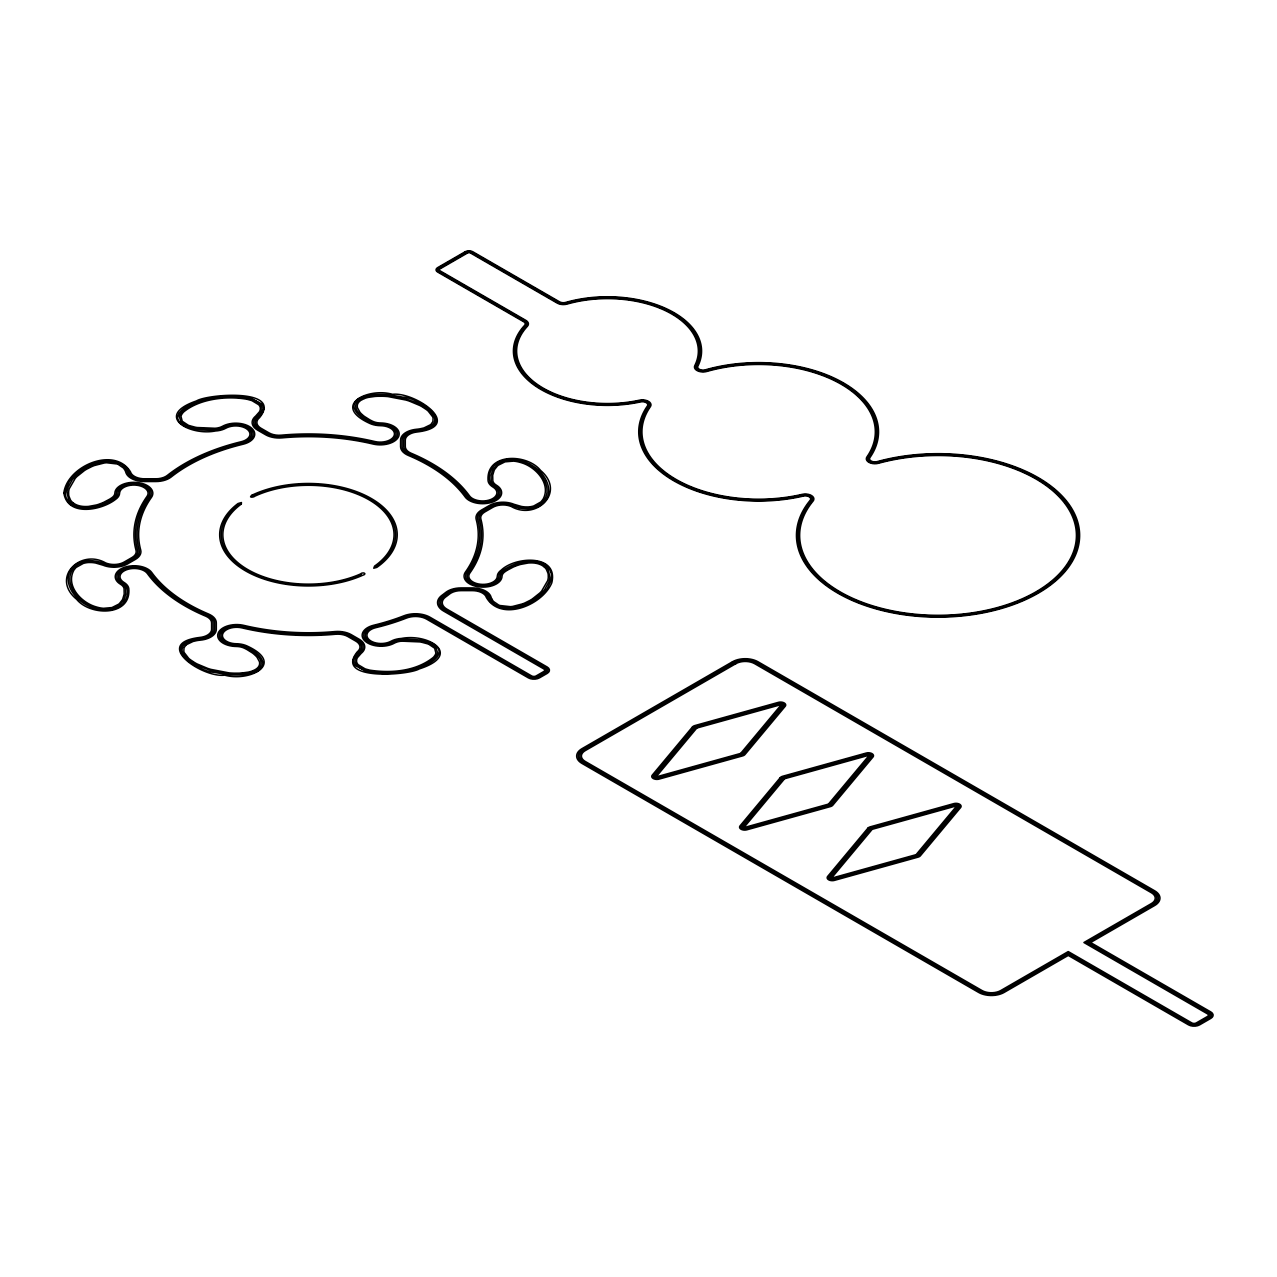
<?xml version="1.0" encoding="UTF-8"?>
<svg xmlns="http://www.w3.org/2000/svg" width="1277" height="1277" viewBox="0 0 1277 1277"><rect width="100%" height="100%" fill="white"/><g stroke="black" fill="none" stroke-linecap="round" stroke-linejoin="round"><path stroke-width="1.5" d="M263.477 409.247L263.509 408.879A17.623 10.168 0 0 0 263.142 406.485L263.062 406.278A16.266 9.402 0 0 0 262.663 405.463L262.328 404.921A17.926 10.344 0 0 0 261.354 403.724L251.393 398.408L234.888 396.062A62.11 35.852 0 0 0 218.99 396.812L214.999 397.339A68.591 39.603 0 0 0 203.41 399.797L202.564 400.02A66.34 38.31 0 0 0 200.09 400.77A63.371 36.586 0 0 0 197.344 401.68L193.785 403.037A49.979 28.86 0 0 0 185.867 407.108M548.599 492.252C548.12 499.594 542.23 505.596 535.334 507.528A17.926 10.344 0 0 1 533.259 508.086L532.445 508.262A16.266 9.402 0 0 1 530.913 508.517L530.562 508.565A17.623 10.168 0 0 1 526.411 508.773L525.773 508.757A23.305 13.456 0 0 1 519.148 507.911M550.674 581.402L547.53 587.915A67.809 39.156 0 0 1 546.843 588.936C534.744 604.787 506.426 617.174 489.937 601.371A30.169 17.415 0 0 1 487.942 597.365A15.819 9.131 0 0 0 472.33 589.719L461.077 589.719A15.819 9.131 0 0 0 448.275 593.486A172.954 99.861 0 0 1 444.412 596.439A17.399 10.04 0 0 0 445.785 609.752L546.029 667.632A6.321 3.655 0 0 1 546.029 672.787L538.383 677.209A6.321 3.655 0 0 1 529.428 677.209L427.763 618.499A17.399 10.04 0 0 0 405.671 617.302A172.954 99.861 0 0 1 375.055 626.879A15.819 9.131 0 0 0 367.936 640.32A15.819 9.131 0 0 0 392.135 641.868A15.819 9.131 0 0 1 401.585 639.346A56.795 32.787 0 0 1 414.754 639.458L419.558 640A37.815 21.821 0 0 1 424.315 640.862L427.029 641.565A29.339 16.936 0 0 1 427.572 641.74L429.647 642.427A25.971 14.989 0 0 1 430.892 642.922L431.993 643.416A20.368 11.764 0 0 1 437.101 646.928L437.357 647.247A17.224 9.945 0 0 1 438.346 648.668L438.522 649.019A19.985 11.541 0 0 1 437.532 656.33L437.005 657.208A27.36 15.803 0 0 1 436.495 657.815L435.138 659.187A37.161 21.454 0 0 1 433.031 660.927L431.019 662.316A49.979 28.86 0 0 1 423.086 666.386L419.542 667.759A63.371 36.586 0 0 1 416.797 668.669A66.34 38.31 0 0 1 414.323 669.403L413.477 669.643A68.591 39.603 0 0 1 401.888 672.101L397.897 672.644A62.11 35.852 0 0 1 381.999 673.394L365.493 671.032L355.533 665.716A17.926 10.344 0 0 1 354.559 664.503L354.224 663.976A16.266 9.402 0 0 1 353.825 663.162L353.809 663.098A17.623 10.168 0 0 1 353.394 660.56L353.41 660.193A23.305 13.456 0 0 1 354.878 656.362M182.499 647.583L182.132 649.179A20.352 11.748 0 0 0 182.1 650.185L182.148 650.743A23.417 13.52 0 0 0 183.074 653.585L188.581 659.874L198.382 665.78A63.419 36.618 0 0 0 201.958 667.344L209.667 670.042A67.154 38.773 0 0 0 213.642 671.143L226.875 673.57A50.234 29.004 0 0 0 234.569 674.08L247.275 673.25A24.518 14.159 0 0 0 251.697 672.229L252.894 671.814A19.554 11.285 0 0 0 254.793 671.048L255.735 670.585A16.856 9.721 0 0 0 259.135 668.126L259.694 667.488M354.862 656.362L355.166 655.899A30.488 17.607 0 0 1 358.645 652.292A15.819 9.131 0 0 0 356.953 640.527L348.988 635.93A15.819 9.131 0 0 0 335.356 633.36A172.954 99.861 0 0 1 242.678 627.071A15.819 9.131 0 0 0 221.176 633.679A15.819 9.131 0 0 0 236.389 644.646A15.819 9.131 0 0 1 246.158 646.721A56.954 32.883 0 0 1 255.256 652.1L258.273 654.718A35.852 20.703 0 0 1 261.37 658.581L262.312 660.608M179.243 413.078L179.961 412.12A27.36 15.803 0 0 1 180.392 411.625L181.749 410.236A37.161 21.454 0 0 1 183.856 408.512L185.867 407.124M656.522 776.336L696.731 728.129M740.724 753.334L780.933 705.127M744.331 827.033L784.525 778.826M828.534 804.015L868.743 755.824M831.918 877.602L872.127 829.396M916.136 854.6L956.329 806.394M359.46 401.441L358.661 402.303A14.382 8.3 0 0 0 358.023 403.245L357.831 403.612A15.308 8.843 0 0 0 357.528 404.426L357.448 404.665A17.543 10.12 0 0 0 357.273 405.926L357.305 406.852A20.081 11.589 0 0 0 357.384 407.347L357.4 407.427A20.624 11.908 0 0 0 357.496 407.842L359.938 412.263A35.07 20.24 0 0 0 361.439 413.892L363.163 415.424A45.142 26.067 0 0 0 364.536 416.494L369.819 419.814A57.433 33.154 0 0 0 372.74 421.298A12.658 7.311 0 0 0 380.562 422.958A18.979 10.95 0 0 1 398.807 436.127A18.979 10.95 0 0 1 373.012 444.045A169.793 98.026 0 0 0 282.025 437.883A18.979 10.95 0 0 1 265.664 434.803L257.699 430.205A18.979 10.95 0 0 1 255.671 416.079L259.423 411.832A20.001 11.541 0 0 0 260.253 409.614L260.332 408.129A13.808 7.981 0 0 0 260.205 407.395L260.125 407.108A14.095 8.141 0 0 0 259.854 406.421L259.486 405.751A14.542 8.396 0 0 0 258.656 404.697L252.064 400.723A24.455 14.127 0 0 0 250.883 400.324L247.626 399.43A32.308 18.66 0 0 0 246.764 399.238C225.742 395.583 198.957 399.142 183.617 412.008A25.54 14.749 0 0 0 182.834 412.886L182.068 413.924A19.41 11.206 0 0 0 181.318 415.344L181.174 415.759A17.942 10.36 0 0 0 180.999 416.398L182.244 421.234L188.118 425.129A23.577 13.616 0 0 0 189.443 425.64L195.173 427.172A34.559 19.953 0 0 0 197.073 427.508L214.999 428.258A12.658 7.311 0 0 0 222.549 426.247A18.979 10.95 0 0 1 251.601 428.114A18.979 10.95 0 0 1 243.045 444.252A169.793 98.026 0 0 0 171.166 477.023A18.979 10.95 0 0 1 155.81 481.541L144.556 481.541A18.979 10.95 0 0 1 125.832 472.378A28.094 16.218 0 0 0 124.938 470.191L123.725 468.356A22.22 12.834 0 0 0 123.438 468.02L117.771 464.126M186.027 644.933L184.016 647.838L183.824 651.286A21.549 12.435 0 0 0 184.255 652.627L188.677 658.341A42.684 24.646 0 0 0 190.417 659.762L194.663 662.587A55.901 32.276 0 0 0 197.137 663.96L207.512 668.318A66.436 38.358 0 0 0 210.881 669.371L228.918 672.851A48.318 27.902 0 0 0 234.521 673.171L238.895 673.155A38.917 22.459 0 0 0 241.896 672.979L248.137 672.133A23.401 13.504 0 0 0 249.558 671.798L250.42 671.574A19.059 11.014 0 0 0 251.601 671.207L252.702 670.808M430.86 424.507L432.871 421.586L433.079 418.217A21.549 12.435 0 0 0 432.632 416.797L428.21 411.098A42.684 24.646 0 0 0 426.47 409.662L422.224 406.836A55.901 32.276 0 0 0 419.75 405.479L409.374 401.122A66.436 38.358 0 0 0 406.022 400.068L387.969 396.588A48.318 27.902 0 0 0 382.382 396.269L377.992 396.285A38.917 22.459 0 0 0 374.991 396.445L368.75 397.307A23.401 13.504 0 0 0 367.345 397.626L366.595 397.833A19.059 11.014 0 0 0 365.286 398.232L364.184 398.632M430.716 424.634L423.964 427.907A22.22 12.834 0 0 1 423.517 428.034L420.213 428.769A28.094 16.218 0 0 1 416.43 429.28A18.979 10.95 0 0 0 400.563 440.102L400.563 446.599A18.979 10.95 0 0 0 408.369 455.458A169.793 98.026 0 0 1 465.147 496.961A18.979 10.95 0 0 0 493.082 501.893A18.979 10.95 0 0 0 496.322 485.132A12.658 7.311 0 0 1 492.826 480.759L492.699 475.299L494.135 470.415A34.559 19.953 0 0 1 494.726 469.313L497.376 466.009A23.577 13.616 0 0 1 498.238 465.243L505.006 461.859L513.386 461.141A17.942 10.36 0 0 1 514.376 461.236L515.206 461.332A19.41 11.206 0 0 1 517.664 461.763L519.468 462.194A25.54 14.749 0 0 1 520.888 462.609C535.654 466.616 551.297 483.855 543.172 498.988A32.308 18.66 0 0 1 542.773 499.594L541.32 501.398A24.455 14.127 0 0 1 540.618 502.1L533.786 505.931A14.542 8.396 0 0 1 532.078 506.394L530.657 506.666A14.095 8.141 0 0 1 529.476 506.825L529.045 506.857A13.808 7.981 0 0 1 527.8 506.937L525.262 506.905A20.001 11.541 0 0 1 521.287 506.41L514.072 504.303A18.979 10.95 0 0 0 489.474 505.421L481.509 510.018A18.979 10.95 0 0 0 476.177 519.468A169.793 98.026 0 0 1 465.482 571.984A18.979 10.95 0 0 0 479.194 586.893A18.979 10.95 0 0 0 502.021 576.358A12.658 7.311 0 0 1 504.894 571.841A57.433 33.154 0 0 1 507.464 570.149L513.226 567.1A45.142 26.067 0 0 1 515.078 566.302L517.728 565.312A35.07 20.24 0 0 1 520.537 564.45L528.199 563.029A20.624 11.908 0 0 1 528.917 562.981L529.061 562.965A20.081 11.589 0 0 1 529.907 562.934L531.503 562.902A17.543 10.12 0 0 1 533.69 563.013L534.121 563.045A15.308 8.843 0 0 1 535.43 563.221L536.164 563.349A14.382 8.3 0 0 1 537.793 563.7L539.293 564.179A15.372 8.875 0 0 1 542.438 565.663L543.938 566.717M186.171 644.805L192.939 641.533A22.22 12.834 0 0 1 193.37 641.405L196.674 640.655A28.094 16.218 0 0 1 200.457 640.144A18.979 10.95 0 0 0 216.324 629.338L216.324 622.841A18.979 10.95 0 0 0 208.518 613.982A169.793 98.026 0 0 1 151.74 572.479A18.979 10.95 0 0 0 123.805 567.531A18.979 10.95 0 0 0 120.565 584.307A12.658 7.311 0 0 1 124.061 588.665L124.188 594.14L122.752 599.009A34.559 19.953 0 0 1 122.161 600.11L119.607 603.335A23.577 13.616 0 0 1 118.649 604.197L111.961 607.549L103.613 608.299A17.942 10.36 0 0 1 102.511 608.203L101.793 608.123A19.41 11.206 0 0 1 99.223 607.676L97.419 607.229A25.54 14.749 0 0 1 95.998 606.814C81.425 602.728 65.446 585.951 73.795 570.324A32.308 18.66 0 0 1 74.114 569.829L75.646 567.946A24.455 14.127 0 0 1 76.285 567.339L83.244 563.46A14.542 8.396 0 0 1 84.809 563.045L86.229 562.774A14.095 8.141 0 0 1 87.411 562.614L87.921 562.566A13.808 7.981 0 0 1 89.087 562.503L91.752 562.55A20.001 11.541 0 0 1 95.599 563.029L102.958 565.184A18.979 10.95 0 0 0 127.413 564.019L135.378 559.422A18.979 10.95 0 0 0 140.709 549.972A169.793 98.026 0 0 1 151.404 497.439A18.979 10.95 0 0 0 137.693 482.546A18.979 10.95 0 0 0 114.866 493.082A12.658 7.311 0 0 1 111.993 497.599A57.433 33.154 0 0 1 109.423 499.275L103.66 502.324A45.142 26.067 0 0 1 101.809 503.122L99.159 504.128A35.07 20.24 0 0 1 96.35 504.99L88.688 506.394A20.624 11.908 0 0 1 87.969 506.458L87.826 506.458A20.081 11.589 0 0 1 86.98 506.506L85.495 506.522A17.543 10.12 0 0 1 83.197 506.426L82.877 506.394A15.308 8.843 0 0 1 81.457 506.219L80.818 506.107A14.382 8.3 0 0 1 79.094 505.724L77.674 505.293A15.372 8.875 0 0 1 74.449 503.761L72.949 502.707M241.321 504.048L241.465 502.515L238.001 503.537A88.767 51.24 0 0 0 245.679 570.947A88.767 51.24 0 0 0 362.445 575.384C367.776 573.996 363.195 571.346 360.178 574.091A85.591 49.42 0 0 1 247.914 569.654A85.591 49.42 0 0 1 240.252 504.846A16.186 9.338 0 0 0 240.794 504.463L241.225 504.128M496.721 463.391L495.859 464.03A25.971 14.989 0 0 0 495.013 464.748L493.896 465.834A29.339 16.936 0 0 0 493.529 466.249L492.315 467.813A37.815 21.821 0 0 0 490.799 470.559L489.905 473.192A56.795 32.787 0 0 0 489.714 480.934A15.819 9.131 0 0 0 494.039 486.393A15.819 9.131 0 0 1 491.342 500.376A15.819 9.131 0 0 1 468.068 496.258A172.954 99.861 0 0 0 410.236 453.989A15.819 9.131 0 0 1 403.724 446.599L403.724 440.102A15.819 9.131 0 0 1 416.956 431.083A30.169 17.415 0 0 0 423.756 429.966C455.809 421.538 417.371 397.402 402.367 397.083A67.809 39.156 0 0 0 400.595 396.684L389.309 394.864A46.93 27.088 0 0 0 372.597 394.785L369.931 395.184A28.685 16.569 0 0 0 366.738 395.79L364.823 396.301A21.613 12.483 0 0 0 364.009 396.54L362.732 396.987A21.07 12.163 0 0 0 361.503 397.498L360.832 397.801M362.045 399.621L363.881 398.759M255.943 671.686L255.384 671.941A21.07 12.163 0 0 1 254.155 672.436L252.878 672.883A21.613 12.483 0 0 1 252.064 673.139L250.308 673.602A28.685 16.569 0 0 1 246.956 674.256L244.274 674.607A46.93 27.088 0 0 1 227.609 674.511M428.146 427.476L424.986 428.625A24.838 14.334 0 0 1 423.325 429.088L421.458 429.503A29.291 16.92 0 0 1 416.685 430.189A17.399 10.04 0 0 0 402.143 440.102L402.143 446.599A17.399 10.04 0 0 0 409.294 454.724A171.373 98.952 0 0 1 466.6 496.609A17.399 10.04 0 0 0 492.22 501.127A17.399 10.04 0 0 0 495.173 485.771A14.239 8.221 0 0 1 491.246 480.854L491.102 475.331L492.587 470.207A35.979 20.767 0 0 1 493.337 468.835L497.583 464.221L503.585 461.252A16.186 9.338 0 0 1 504.463 460.997L513.194 460.215A19.554 11.285 0 0 1 514.471 460.311L515.349 460.406A20.783 12.004 0 0 1 518.079 460.869L519.627 461.236A26.45 15.276 0 0 1 521.463 461.763L523.187 462.338A32.835 18.963 0 0 1 523.762 462.545C538.559 467.111 553.085 485.803 544.497 499.562A33.154 19.139 0 0 1 543.954 500.345L543.172 501.318A27.455 15.851 0 0 1 542.246 502.292L540.299 503.92A21.086 12.179 0 0 1 539.533 504.447L538.734 504.91A19.921 11.493 0 0 1 537.809 505.421L537.154 505.724A19.267 11.126 0 0 1 536.196 506.139L534.377 506.777A16.09 9.29 0 0 1 532.844 507.208L529.46 507.751A15.18 8.763 0 0 1 528.071 507.847L525.166 507.815A21.964 12.69 0 0 1 519.803 507.081L513.003 504.99A17.399 10.04 0 0 0 490.591 506.059L482.626 510.656A17.399 10.04 0 0 0 477.742 519.324A171.373 98.952 0 0 1 466.951 572.335A17.399 10.04 0 0 0 479.529 585.999A17.399 10.04 0 0 0 500.44 576.342A14.239 8.221 0 0 1 503.681 571.266L511.981 566.509L520.761 563.38A32.611 18.836 0 0 1 522.038 563.061L523.251 562.806A28.748 16.601 0 0 1 525.102 562.487L526.667 562.263A22.699 13.105 0 0 1 529.875 562.008L530.657 561.992A18.82 10.854 0 0 1 534.871 562.199L535.989 562.359A16.266 9.386 0 0 1 538.415 562.87L539.533 563.189A16.856 9.721 0 0 1 543.763 565.152L544.577 565.695A19.554 11.285 0 0 1 545.918 566.796L546.604 567.483A24.518 14.159 0 0 1 548.392 570.037L549.844 577.364A50.234 29.004 0 0 1 548.934 581.801L544.736 589.447A67.154 38.773 0 0 1 542.837 591.746L538.144 596.199A63.419 36.618 0 0 1 535.446 598.259L525.214 603.925L514.344 607.102A23.417 13.52 0 0 1 509.395 607.644L508.422 607.66A20.352 11.748 0 0 1 506.969 607.644L504.064 607.437M253.006 670.68L254.841 669.818A15.372 8.875 0 0 0 257.427 667.999L258.225 667.137A14.382 8.3 0 0 0 258.864 666.179L259.071 665.764A15.308 8.843 0 0 0 259.359 665.014L259.439 664.758A17.543 10.12 0 0 0 259.614 663.497L259.598 662.683A20.081 11.589 0 0 0 259.502 662.093A20.624 11.908 0 0 0 259.391 661.598L257.028 657.256A35.07 20.24 0 0 0 255.448 655.548L253.852 654.111A45.142 26.067 0 0 0 252.351 652.946L247.068 649.626A57.433 33.154 0 0 0 244.146 648.141A12.658 7.311 0 0 0 236.325 646.481A18.979 10.95 0 0 1 218.08 633.296A18.979 10.95 0 0 1 243.891 625.379A169.793 98.026 0 0 0 334.861 631.556A18.979 10.95 0 0 1 351.239 634.637L359.188 639.234A18.979 10.95 0 0 1 361.215 653.345L357.464 657.607A20.001 11.541 0 0 0 356.634 659.826L356.57 661.358A13.808 7.981 0 0 0 356.682 662.029L356.762 662.332A14.095 8.141 0 0 0 357.033 663.002L357.496 663.832A14.542 8.396 0 0 0 358.23 664.742L364.951 668.749A24.455 14.127 0 0 0 366.004 669.116L369.261 670.01A32.308 18.66 0 0 0 370.122 670.202C391.416 673.33 416.047 671.303 433.334 657.368A25.54 14.749 0 0 0 434.052 656.554L434.818 655.5A19.41 11.206 0 0 0 435.569 654.095L435.728 653.616A17.942 10.36 0 0 0 435.888 653.042L434.643 648.205L428.864 644.326A23.577 13.616 0 0 0 427.444 643.8L421.713 642.267A34.559 19.953 0 0 0 419.814 641.916L401.888 641.166A12.658 7.311 0 0 0 394.338 643.177A18.979 10.95 0 0 1 365.286 641.325A18.979 10.95 0 0 1 373.842 625.187A169.793 98.026 0 0 0 403.899 615.785A20.56 11.876 0 0 1 429.998 617.222L531.663 675.916A3.161 1.82 0 0 0 536.148 675.916L543.794 671.494A3.161 1.82 0 0 0 543.794 668.925L443.55 611.044A20.56 11.876 0 0 1 441.922 595.305A169.793 98.026 0 0 0 445.721 592.416A18.979 10.95 0 0 1 461.077 587.899L472.33 587.899A18.979 10.95 0 0 1 491.054 597.061A28.094 16.218 0 0 0 491.948 599.248M516.291 563.684L511.79 565.44A56.954 32.883 0 0 0 502.484 570.691A15.819 9.131 0 0 0 498.86 576.326A15.819 9.131 0 0 1 479.849 585.105A15.819 9.131 0 0 1 468.42 572.687A172.954 99.861 0 0 0 479.306 519.18A15.819 9.131 0 0 1 483.744 511.311L491.709 506.714A15.819 9.131 0 0 1 512.093 505.74A30.488 17.607 0 0 0 518.334 507.751L519.132 507.911M696.907 728.034L780.407 704.824M657.048 776.639L740.548 753.43M784.716 778.715L868.2 755.505M744.858 827.336L828.358 804.127M872.303 829.3L955.803 806.09M832.46 877.906L915.944 854.696M110.556 609.799L111.067 609.72A17.224 9.945 0 0 0 113.541 609.145L114.068 608.985A20.368 11.764 0 0 0 120.15 606.032L121.028 605.41A25.971 14.989 0 0 0 121.874 604.691L123.087 603.494A29.339 16.936 0 0 0 123.358 603.175L124.571 601.611A37.815 21.821 0 0 0 126.088 598.865L127.014 596.088A56.795 32.787 0 0 0 127.173 588.489M526.491 561.353L522.979 561.896A35.852 20.703 0 0 0 516.291 563.684M227.577 674.575L216.292 672.756A67.809 39.156 0 0 1 214.52 672.356C199.531 672.037 161.062 647.902 193.13 639.474A30.169 17.415 0 0 1 199.946 638.356A15.819 9.131 0 0 0 213.163 629.338L213.163 622.841A15.819 9.131 0 0 0 206.651 615.45A172.954 99.861 0 0 1 148.818 573.181A15.819 9.131 0 0 0 125.545 569.063A15.819 9.131 0 0 0 122.847 583.03A15.819 9.131 0 0 1 127.205 588.489M519.116 460.119L520.793 460.534A27.36 15.803 0 0 1 521.654 460.789L524.049 461.572A37.161 21.454 0 0 1 527.034 462.785L529.444 463.95M97.77 609.305L96.27 608.937A27.36 15.803 0 0 1 95.232 608.65L92.838 607.868A37.161 21.454 0 0 1 89.853 606.655L87.443 605.49A49.979 28.86 0 0 1 80.387 600.908L78.009 598.865A63.371 36.586 0 0 1 76.428 597.285A66.34 38.31 0 0 1 75.151 595.848L74.752 595.353A68.591 39.603 0 0 1 70.49 588.665L69.597 586.51A62.11 35.852 0 0 1 68.256 577.188C68.814 569.845 74.641 563.843 81.552 561.912A17.926 10.344 0 0 1 83.643 561.337L84.569 561.146A16.266 9.402 0 0 1 85.974 560.922L86.325 560.874A17.623 10.168 0 0 1 90.475 560.667L91.114 560.683A23.305 13.456 0 0 1 97.738 561.529L98.537 561.688A30.488 17.607 0 0 1 104.794 563.7A15.819 9.131 0 0 0 125.178 562.726L133.143 558.129A15.819 9.131 0 0 0 137.581 550.243A172.954 99.861 0 0 1 148.467 496.753A15.819 9.131 0 0 0 137.038 484.334A15.819 9.131 0 0 0 118.027 493.114A15.819 9.131 0 0 1 114.435 498.748M499.499 605.458L510.353 606.655A21.549 12.435 0 0 0 512.684 606.415L522.564 603.861A42.684 24.646 0 0 0 525.039 602.856L529.939 600.413A55.901 32.276 0 0 0 532.301 598.977L539.836 592.991A66.436 38.358 0 0 0 541.671 591.043L547.689 580.636A48.318 27.902 0 0 0 548.264 577.396L548.216 574.873A38.917 22.459 0 0 0 547.929 573.134L546.444 569.542A23.401 13.504 0 0 0 545.886 568.712L545.598 568.361A19.059 11.014 0 0 0 544.848 567.531L544.21 566.94M117.548 464.03L106.534 462.769A21.549 12.435 0 0 0 104.203 463.024L94.466 465.514A42.684 24.646 0 0 0 91.848 466.568L86.964 469.026A55.901 32.276 0 0 0 84.585 470.447L77.051 476.449A66.436 38.358 0 0 0 75.215 478.38L69.197 488.804A48.318 27.902 0 0 0 68.639 492.028L68.671 494.566A38.917 22.459 0 0 0 68.958 496.29L70.443 499.898A23.401 13.504 0 0 0 71.001 500.712L71.4 501.222A19.059 11.014 0 0 0 72.039 501.893L72.741 502.531M499.036 605.282L493.497 601.467A22.22 12.834 0 0 1 493.241 601.164L491.948 599.248M545.582 564.961L546.109 565.344A21.07 12.163 0 0 1 546.987 566.062L547.769 566.796A21.613 12.483 0 0 1 548.2 567.275L549.062 568.377A28.685 16.569 0 0 1 550.132 570.212L550.754 571.761M71.209 504.399L70.778 504.08A21.07 12.163 0 0 1 69.9 503.377L69.118 502.627A21.613 12.483 0 0 1 68.687 502.164L67.825 501.063A28.685 16.569 0 0 1 66.755 499.211L66.133 497.663A46.93 27.088 0 0 1 66.308 488.037L69.357 481.509A67.809 39.156 0 0 1 70.059 480.487C82.127 464.636 110.588 452.202 127.014 468.148A30.169 17.415 0 0 1 128.945 472.075A15.819 9.131 0 0 0 144.556 479.705L155.81 479.705A15.819 9.131 0 0 0 168.612 475.954A172.954 99.861 0 0 1 241.832 442.56A15.819 9.131 0 0 0 248.951 429.12A15.819 9.131 0 0 0 224.752 427.572A15.819 9.131 0 0 1 215.302 430.078A56.795 32.787 0 0 1 202.133 429.982L197.328 429.439A37.815 21.821 0 0 1 192.572 428.561L189.858 427.859A29.339 16.936 0 0 1 189.315 427.699L187.24 426.997A25.971 14.989 0 0 1 185.995 426.502L185.021 426.071A20.368 11.764 0 0 1 179.786 422.511L179.61 422.272A17.224 9.945 0 0 1 178.541 420.756L178.381 420.468M361.662 417.324L358.614 414.722A35.852 20.703 0 0 1 355.517 410.859L354.623 408.943A19.825 11.445 0 0 1 360.529 397.61M122.704 465.61L124.699 467.43A24.838 14.334 0 0 1 125.481 468.388L126.2 469.473M546.396 480.775L547.338 483.073A62.11 35.852 0 0 1 548.631 492.252M359.635 401.249A15.308 8.843 0 0 1 362.205 399.462M503.92 607.485A16.569 9.562 0 0 1 494.151 603.845L492.268 602.074A24.838 14.334 0 0 1 491.406 601.036L490.735 600.046A29.291 16.92 0 0 1 489.506 597.205A17.399 10.04 0 0 0 472.33 588.809L461.077 588.809A17.399 10.04 0 0 0 446.998 592.943A171.373 98.952 0 0 1 443.167 595.88A18.979 10.95 0 0 0 444.667 610.406L544.912 668.27A4.741 2.746 0 0 1 544.912 672.149L537.266 676.555A4.741 2.746 0 0 1 530.546 676.555L428.88 617.86A18.979 10.95 0 0 0 404.793 616.552A171.373 98.952 0 0 1 374.448 626.033A17.399 10.04 0 0 0 366.611 640.815A17.399 10.04 0 0 0 393.236 642.523A14.239 8.221 0 0 1 401.744 640.256L420.181 641.038A35.979 20.767 0 0 1 422.575 641.469L430.541 643.911L435.696 647.391A16.186 9.338 0 0 1 436.127 647.886L437.516 652.802A19.554 11.285 0 0 1 437.325 653.664L437.149 654.175A20.783 12.004 0 0 1 436.351 655.755L435.76 656.586A26.45 15.276 0 0 1 434.818 657.703L433.877 658.629A32.835 18.963 0 0 1 433.446 659.028C415.919 671.798 390.842 674.591 369.324 671A33.154 19.139 0 0 1 367.984 670.68L366.387 670.265A27.455 15.851 0 0 1 364.599 669.707L361.79 668.589A21.086 12.179 0 0 1 360.88 668.126L360.002 667.648A19.921 11.493 0 0 1 359.188 667.137L358.661 666.77A19.267 11.126 0 0 1 357.943 666.211L356.762 665.109A16.09 9.29 0 0 1 356.107 664.263L355.15 662.316A15.18 8.763 0 0 1 354.99 661.518L355.054 659.842A21.964 12.69 0 0 1 356.315 656.745L359.922 652.818A17.399 10.04 0 0 0 358.071 639.873L350.106 635.276A17.399 10.04 0 0 0 335.101 632.45A171.373 98.952 0 0 1 243.284 626.225A17.399 10.04 0 0 0 219.628 633.488A17.399 10.04 0 0 0 236.357 645.571A14.239 8.221 0 0 1 245.152 647.439L253.373 652.228L258.8 657.304A32.611 18.836 0 0 1 259.343 658.038L259.774 658.724A28.748 16.601 0 0 1 260.348 659.794L260.731 660.704A22.699 13.105 0 0 1 261.162 662.555L261.194 663.002A18.82 10.854 0 0 1 260.843 665.445L260.62 665.971A16.266 9.386 0 0 1 259.694 667.488M428.162 427.508A16.569 9.562 0 0 0 434.467 421.857L434.771 420.101A20.352 11.748 0 0 0 434.787 419.255L434.739 418.696A23.417 13.52 0 0 0 433.813 415.839L428.162 409.454L418.505 403.66A63.419 36.618 0 0 0 414.929 402.095L407.219 399.398A67.154 38.773 0 0 0 403.245 398.296L390.012 395.87A50.234 29.004 0 0 0 382.318 395.343L369.612 396.173A24.518 14.159 0 0 0 365.19 397.211L363.993 397.61A19.554 11.285 0 0 0 362.093 398.392L361.215 398.823A16.856 9.721 0 0 0 357.752 401.297L357.241 401.904A16.266 9.386 0 0 0 356.331 403.34L356.06 403.995A18.82 10.854 0 0 0 355.692 406.421L355.724 406.884A22.699 13.105 0 0 0 356.155 408.72L356.538 409.63A28.748 16.601 0 0 0 357.113 410.699L357.544 411.402A32.611 18.836 0 0 0 358.087 412.136L363.514 417.212L371.735 422.001A14.239 8.221 0 0 0 380.53 423.868A17.399 10.04 0 0 1 397.259 435.952A17.399 10.04 0 0 1 373.602 443.199A171.373 98.952 0 0 0 281.786 436.973A17.399 10.04 0 0 1 266.781 434.164L258.816 429.551A17.399 10.04 0 0 1 256.964 416.605L260.588 412.694A21.964 12.69 0 0 0 261.849 409.598L261.897 407.922A15.18 8.763 0 0 0 261.737 407.124L260.875 405.288A16.09 9.29 0 0 0 260.125 404.33L259.071 403.324A19.267 11.126 0 0 0 258.225 402.67L257.762 402.335A19.921 11.493 0 0 0 256.885 401.792L256.054 401.329A21.086 12.179 0 0 0 255.097 400.85L252.287 399.733A27.455 15.851 0 0 0 250.595 399.206L248.903 398.743A33.154 19.139 0 0 0 247.562 398.44C225.997 394.944 201.319 397.466 183.457 410.396A32.835 18.963 0 0 0 183.074 410.747L182.068 411.737A26.45 15.276 0 0 0 181.158 412.79L180.632 413.556A20.783 12.004 0 0 0 179.738 415.264L179.562 415.775A19.554 11.285 0 0 0 179.387 416.51L180.759 421.554A16.186 9.338 0 0 0 181.19 422.048L186.346 425.512L194.327 427.971A35.979 20.767 0 0 0 196.706 428.402L215.143 429.168A14.239 8.221 0 0 0 223.651 426.901A17.399 10.04 0 0 1 250.276 428.609A17.399 10.04 0 0 1 242.438 443.406A171.373 98.952 0 0 0 169.889 476.481A17.399 10.04 0 0 1 155.81 480.615L144.556 480.615A17.399 10.04 0 0 1 127.397 472.219A29.291 16.92 0 0 0 126.2 469.473M122.736 465.594A16.569 9.562 0 0 0 112.967 461.955L109.918 461.779A20.352 11.748 0 0 0 108.465 461.779L107.603 461.795A23.417 13.52 0 0 0 102.543 462.338L91.673 465.514L81.441 471.165A63.419 36.618 0 0 0 78.743 473.24L74.05 477.694A67.154 38.773 0 0 0 72.151 479.976L67.952 487.622A50.234 29.004 0 0 0 67.043 492.06L68.495 499.403A24.518 14.159 0 0 0 70.267 501.957L70.969 502.643A19.554 11.285 0 0 0 72.31 503.745L73.108 504.287A16.856 9.721 0 0 0 77.354 506.251L78.472 506.57A16.266 9.386 0 0 0 80.898 507.065L82.015 507.224A18.82 10.854 0 0 0 86.229 507.432L87.028 507.416A22.699 13.105 0 0 0 90.22 507.161L91.784 506.953A28.748 16.601 0 0 0 93.652 506.618L94.849 506.362A32.611 18.836 0 0 0 96.126 506.059L104.906 502.93L113.206 498.174A14.239 8.221 0 0 0 116.446 493.098A17.399 10.04 0 0 1 137.373 483.44A17.399 10.04 0 0 1 149.936 497.088A171.373 98.952 0 0 0 139.145 550.116A17.399 10.04 0 0 1 134.261 558.767L126.295 563.38A17.399 10.04 0 0 1 103.884 564.434L97.18 562.359A21.964 12.69 0 0 0 91.721 561.609L88.815 561.593A15.18 8.763 0 0 0 87.427 561.688L84.059 562.231A16.09 9.29 0 0 0 82.606 562.614L80.69 563.285A19.267 11.126 0 0 0 79.733 563.7L79.078 564.019A19.921 11.493 0 0 0 78.2 564.482L77.354 564.993A21.086 12.179 0 0 0 76.588 565.519L74.641 567.132A27.455 15.851 0 0 0 73.731 568.105L73.028 568.967A33.154 19.139 0 0 0 72.39 569.861C63.754 583.812 78.36 602.217 93.125 606.878A32.835 18.963 0 0 0 93.7 607.102L95.424 607.676A26.45 15.276 0 0 0 97.26 608.203L98.808 608.57A20.783 12.004 0 0 0 101.537 609.033L102.415 609.129A19.554 11.285 0 0 0 103.692 609.225L112.424 608.443A16.186 9.338 0 0 0 113.302 608.187L119.304 605.218L123.55 600.605A35.979 20.767 0 0 0 124.3 599.232L125.784 594.108L125.641 588.585A14.239 8.221 0 0 0 121.714 583.669A17.399 10.04 0 0 1 124.667 568.297A17.399 10.04 0 0 1 150.287 572.83A171.373 98.952 0 0 0 207.592 614.716A17.399 10.04 0 0 1 214.744 622.841L214.744 629.338A17.399 10.04 0 0 1 200.202 639.25A29.291 16.92 0 0 0 195.429 639.937L193.561 640.352A24.838 14.334 0 0 0 191.901 640.799L188.852 641.9A16.569 9.562 0 0 0 182.419 647.567M550.818 571.761A46.93 27.088 0 0 1 550.579 581.386M526.491 561.385A19.825 11.445 0 0 1 545.933 564.785M546.396 480.775A68.591 39.603 0 0 0 542.15 474.07L541.735 473.591A66.34 38.31 0 0 0 540.458 472.155A63.371 36.586 0 0 0 538.878 470.575L536.516 468.515A49.979 28.86 0 0 0 529.46 463.95M519.069 460.183A19.985 11.541 0 0 0 506.394 459.56L505.915 459.704A17.224 9.945 0 0 0 503.346 460.295L502.883 460.422A20.368 11.764 0 0 0 496.737 463.391M361.646 417.324A56.954 32.883 0 0 0 370.761 422.687A15.819 9.131 0 0 0 380.498 424.778A15.819 9.131 0 0 1 395.71 435.76A15.819 9.131 0 0 1 374.209 442.353A172.954 99.861 0 0 0 281.531 436.08A15.819 9.131 0 0 1 267.899 433.51L259.933 428.912A15.819 9.131 0 0 1 258.241 417.148A30.488 17.607 0 0 0 261.737 413.54L262.024 413.078A23.305 13.456 0 0 0 263.493 409.247M178.269 420.436A19.985 11.541 0 0 1 179.355 413.11M70.953 504.654A19.825 11.445 0 0 0 90.396 508.054L93.907 507.528A35.852 20.703 0 0 0 100.596 505.74L105.097 504A56.954 32.883 0 0 0 114.403 498.748M110.492 609.879A19.985 11.541 0 0 1 97.818 609.241M262.248 660.608A19.825 11.445 0 0 1 256.358 671.83M251.856 495.237A88.767 51.24 0 0 1 371.208 498.477A88.767 51.24 0 0 1 376.827 567.387L373.762 568.233L374.576 566.094A85.591 49.42 0 0 0 368.973 499.77A85.591 49.42 0 0 0 254.107 496.53M251.968 495.316A4.07 2.346 0 0 0 250.595 496.881L251.633 497.2A4.23 2.442 0 0 0 254.107 496.53M252.974 495.891A87.171 50.33 0 0 1 370.091 499.131A87.171 50.33 0 0 1 375.709 566.733M361.311 574.73A87.171 50.33 0 0 1 246.796 570.308A87.171 50.33 0 0 1 239.134 504.192M63.85 492.922C67.458 517.089 101.697 510.417 115.648 499.339A17.399 10.04 0 0 0 119.607 493.13A14.239 8.221 0 0 1 136.719 485.228A14.239 8.221 0 0 1 147.015 496.402A174.55 100.771 0 0 0 136.032 550.387A14.239 8.221 0 0 1 132.026 557.49L124.061 562.088A14.239 8.221 0 0 1 105.72 562.949C80.339 548.344 50.378 577.715 76.668 599.344C90.284 616.121 131.531 616.679 128.785 588.41A17.399 10.04 0 0 0 123.981 582.408A14.239 8.221 0 0 1 126.407 569.829A14.239 8.221 0 0 1 147.366 573.533A174.55 100.771 0 0 0 205.725 616.184A14.239 8.221 0 0 1 211.583 622.841L211.583 629.338A14.239 8.221 0 0 1 199.675 637.446C151.34 643.353 202.373 678.007 224.72 675.166C249.494 682.11 285.984 663.944 247.163 646.018A17.399 10.04 0 0 0 236.421 643.736A14.239 8.221 0 0 1 222.725 633.855A14.239 8.221 0 0 1 242.087 627.917A174.55 100.771 0 0 0 335.596 634.254A14.239 8.221 0 0 1 347.871 636.569L355.836 641.166A14.239 8.221 0 0 1 357.352 651.765C333.505 680.976 408.129 675.485 419.207 668.94C463.232 654.782 428.833 633.057 401.425 638.436A17.399 10.04 0 0 0 391.033 641.214A14.239 8.221 0 0 1 369.261 639.809A14.239 8.221 0 0 1 375.661 627.709A174.55 100.771 0 0 0 406.565 618.052A15.819 9.131 0 0 1 426.646 619.153L528.311 677.848A7.901 4.565 0 0 0 539.501 677.848L547.147 673.442A7.901 4.565 0 0 0 547.147 666.977L446.902 609.113A15.819 9.131 0 0 1 445.657 596.997A174.55 100.771 0 0 0 449.568 594.028A14.239 8.221 0 0 1 461.077 590.644L472.33 590.644A14.239 8.221 0 0 1 486.377 597.508C501.127 622.33 542.47 605.202 551.792 582.855C558.799 553.915 515.477 556.325 501.238 570.101A17.399 10.04 0 0 0 497.28 576.31A14.239 8.221 0 0 1 480.168 584.212A14.239 8.221 0 0 1 469.872 573.038A174.55 100.771 0 0 0 480.854 519.037A14.239 8.221 0 0 1 484.861 511.949L492.826 507.352A14.239 8.221 0 0 1 511.167 506.474C536.196 520.92 566.381 492.236 540.57 470.431C527.05 453.351 485.42 452.537 488.101 481.03A17.399 10.04 0 0 0 492.906 487.032A14.239 8.221 0 0 1 490.48 499.61A14.239 8.221 0 0 1 469.521 495.907A174.55 100.771 0 0 0 411.162 453.239A14.239 8.221 0 0 1 405.304 446.599L405.304 440.102A14.239 8.221 0 0 1 417.212 431.993C465.355 426.183 414.881 391.576 392.518 394.306C367.824 387.154 330.743 405.607 369.723 423.405A17.399 10.04 0 0 0 380.466 425.688A14.239 8.221 0 0 1 394.162 435.569A14.239 8.221 0 0 1 374.815 441.507A174.55 100.771 0 0 0 281.291 435.17A14.239 8.221 0 0 1 269.016 432.871L261.051 428.274A14.239 8.221 0 0 1 259.534 417.675C283.43 388.096 207.64 394.018 196.514 400.898C153.288 415.823 189.555 436.159 215.462 430.988A17.399 10.04 0 0 0 225.853 428.226A14.239 8.221 0 0 1 247.626 429.615A14.239 8.221 0 0 1 241.225 441.714A174.55 100.771 0 0 0 167.319 475.411A14.239 8.221 0 0 1 155.81 478.795L144.556 478.795A14.239 8.221 0 0 1 130.509 471.915C114.722 445.785 67.202 465.882 63.85 492.922M692.453 726.948L652.244 775.155A5.14 2.969 0 0 0 653.249 778.539A5.14 2.969 0 0 0 659.108 779.114L742.607 755.904A5.14 2.969 0 0 0 745.002 754.515L785.211 706.309A5.14 2.969 0 0 0 784.206 702.925A5.14 2.969 0 0 0 778.347 702.35L694.848 725.559A5.14 2.969 0 0 0 692.453 726.948M693.874 727.347L653.68 775.554A3.56 2.059 0 0 0 654.367 777.885A3.56 2.059 0 0 0 658.421 778.284L741.921 755.074A3.56 2.059 0 0 0 743.581 754.116L783.775 705.91A3.56 2.059 0 0 0 783.088 703.579A3.56 2.059 0 0 0 779.034 703.18L695.534 726.39A3.56 2.059 0 0 0 693.874 727.347M695.295 727.746L655.101 775.937A1.979 1.149 0 0 0 655.484 777.246A1.979 1.149 0 0 0 657.735 777.47L741.235 754.26A1.979 1.149 0 0 0 742.16 753.717L782.354 705.527A1.979 1.149 0 0 0 781.971 704.218A1.979 1.149 0 0 0 779.72 703.994L696.22 727.204A1.979 1.149 0 0 0 695.295 727.746M780.263 777.645L740.053 825.852A5.14 2.969 0 0 0 741.059 829.236A5.14 2.969 0 0 0 746.917 829.811L830.417 806.601A5.14 2.969 0 0 0 832.812 805.212L873.005 757.006A5.14 2.969 0 0 0 872.015 753.622A5.14 2.969 0 0 0 866.157 753.047L782.657 776.256A5.14 2.969 0 0 0 780.263 777.645M781.684 778.044L741.474 826.235A3.56 2.059 0 0 0 742.176 828.581A3.56 2.059 0 0 0 746.231 828.981L829.731 805.771A3.56 2.059 0 0 0 831.391 804.813L871.584 756.607A3.56 2.059 0 0 0 870.898 754.26A3.56 2.059 0 0 0 866.844 753.861L783.344 777.07A3.56 2.059 0 0 0 781.684 778.044M783.104 778.427L742.911 826.634A1.979 1.149 0 0 0 743.294 827.943A1.979 1.149 0 0 0 745.545 828.166L829.044 804.957A1.979 1.149 0 0 0 829.954 804.414L870.164 756.207A1.979 1.149 0 0 0 869.781 754.915A1.979 1.149 0 0 0 867.514 754.691L784.03 777.901A1.979 1.149 0 0 0 783.104 778.427M867.849 828.214L827.656 876.421A5.14 2.969 0 0 0 828.645 879.805A5.14 2.969 0 0 0 834.504 880.38L918.003 857.17A5.14 2.969 0 0 0 920.398 855.782L960.607 807.575A5.14 2.969 0 0 0 959.602 804.191A5.14 2.969 0 0 0 953.743 803.616L870.244 826.826A5.14 2.969 0 0 0 867.849 828.214M869.27 828.613L829.076 876.82A3.56 2.059 0 0 0 829.763 879.151A3.56 2.059 0 0 0 833.817 879.55L917.317 856.34A3.56 2.059 0 0 0 918.977 855.382L959.187 807.176A3.56 2.059 0 0 0 958.484 804.845A3.56 2.059 0 0 0 954.43 804.446L870.93 827.656A3.56 2.059 0 0 0 869.27 828.613M870.706 829.012L830.497 877.203A1.979 1.149 0 0 0 830.88 878.512A1.979 1.149 0 0 0 833.147 878.736L916.631 855.526A1.979 1.149 0 0 0 917.556 854.983L957.75 806.793A1.979 1.149 0 0 0 957.367 805.484A1.979 1.149 0 0 0 955.116 805.26L871.616 828.47A1.979 1.149 0 0 0 870.706 829.012M465.179 251.729L437.612 267.643A5.379 3.097 0 0 0 437.612 272.033L523.666 321.724A5.379 3.097 0 0 1 524.592 325.38A94.083 54.32 0 0 0 536.659 386.819A94.083 54.32 0 0 0 640.511 401.936A5.379 3.097 0 0 1 646.242 402.67A5.379 3.097 0 0 1 647.391 406.006A119.91 69.229 0 0 0 673.809 480.775A119.91 69.229 0 0 0 803.297 496.083A5.379 3.097 0 0 1 809.219 496.833A5.379 3.097 0 0 1 810.161 500.297A141.603 81.76 0 0 0 917.157 616.264A141.603 81.76 0 0 0 1078.091 523.362A141.603 81.76 0 0 0 877.219 461.588A5.379 3.097 0 0 1 871.217 461.045A5.379 3.097 0 0 1 869.908 457.629A119.91 69.229 0 0 0 840.043 381.009A119.91 69.229 0 0 0 705.431 369.803A5.379 3.097 0 0 1 699.588 369.404A5.379 3.097 0 0 1 697.88 366.148A94.083 54.32 0 0 0 667.823 309.385A94.083 54.32 0 0 0 565.727 302.394A5.379 3.097 0 0 1 559.534 301.803L472.777 251.729A5.379 3.097 0 0 0 465.179 251.729M465.945 252.16L438.362 268.09A4.294 2.49 0 0 0 438.362 271.602L524.416 321.277A6.449 3.719 0 0 1 525.549 325.667A93.013 53.698 0 0 0 537.473 386.42A93.013 53.698 0 0 0 640.144 401.361A6.449 3.719 0 0 1 647.024 402.239A6.449 3.719 0 0 1 648.381 406.23A118.841 68.607 0 0 0 674.575 480.328A118.841 68.607 0 0 0 802.898 495.508A6.449 3.719 0 0 1 810.001 496.418A6.449 3.719 0 0 1 811.118 500.568A140.534 81.137 0 0 0 917.317 615.658A140.534 81.137 0 0 0 1077.022 523.442A140.534 81.137 0 0 0 877.682 462.146A6.449 3.719 0 0 1 870.483 461.492A6.449 3.719 0 0 1 868.919 457.389A118.841 68.607 0 0 0 839.324 381.472A118.841 68.607 0 0 0 705.91 370.362A6.449 3.719 0 0 1 698.902 369.883A6.449 3.719 0 0 1 696.843 365.988A93.013 53.698 0 0 0 667.137 309.864A93.013 53.698 0 0 0 566.206 302.952A6.449 3.719 0 0 1 558.783 302.25L472.027 252.16A4.294 2.49 0 0 0 465.945 252.16M466.696 252.607L439.128 268.521A3.224 1.868 0 0 0 439.128 271.155L525.182 320.846A7.534 4.342 0 0 1 526.491 325.97A91.928 53.075 0 0 0 538.271 386.005A91.928 53.075 0 0 0 639.761 400.77A7.534 4.342 0 0 1 647.79 401.808A7.534 4.342 0 0 1 649.386 406.469A117.755 67.984 0 0 0 675.325 479.897A117.755 67.984 0 0 0 802.499 494.933A7.534 4.342 0 0 1 810.783 495.987A7.534 4.342 0 0 1 812.092 500.839A139.448 80.515 0 0 0 917.477 615.051A139.448 80.515 0 0 0 1075.952 523.538A139.448 80.515 0 0 0 878.145 462.705A7.534 4.342 0 0 1 869.749 461.939A7.534 4.342 0 0 1 867.913 457.166A117.755 67.984 0 0 0 838.59 381.919A117.755 67.984 0 0 0 706.373 370.905A7.534 4.342 0 0 1 698.216 370.346A7.534 4.342 0 0 1 695.805 365.813A91.928 53.075 0 0 0 666.434 310.343A91.928 53.075 0 0 0 566.685 303.511A7.534 4.342 0 0 1 558.017 302.681L471.261 252.607A3.224 1.868 0 0 0 466.696 252.607M467.462 253.038L439.879 268.968A2.155 1.245 0 0 0 439.879 270.724L525.932 320.399A8.604 4.964 0 0 1 527.433 326.258A90.859 52.453 0 0 0 539.086 385.59A90.859 52.453 0 0 0 639.378 400.196A8.604 4.964 0 0 1 648.556 401.377A8.604 4.964 0 0 1 650.376 406.693A116.686 67.362 0 0 0 676.092 479.45A116.686 67.362 0 0 0 802.1 494.359A8.604 4.964 0 0 1 811.565 495.572A8.604 4.964 0 0 1 813.066 501.095A138.379 79.892 0 0 0 917.636 614.429A138.379 79.892 0 0 0 1074.899 523.634A138.379 79.892 0 0 0 878.592 463.264A8.604 4.964 0 0 1 869.014 462.402A8.604 4.964 0 0 1 866.923 456.927A116.686 67.362 0 0 0 837.856 382.382A116.686 67.362 0 0 0 706.851 371.463A8.604 4.964 0 0 1 697.529 370.825A8.604 4.964 0 0 1 694.768 365.637A90.859 52.453 0 0 0 665.748 310.822A90.859 52.453 0 0 0 567.164 304.07A8.604 4.964 0 0 1 557.251 303.128L470.511 253.038A2.155 1.245 0 0 0 467.462 253.038M732.503 661.741L581.929 748.689A18.022 10.408 0 0 0 581.929 763.407L978.645 992.452A18.022 10.408 0 0 0 1004.137 992.452L1068.242 955.435L1188.472 1024.856A7.901 4.565 0 0 0 1199.662 1024.856L1210.835 1018.392A7.901 4.565 0 0 0 1210.835 1011.943L1090.606 942.522L1154.711 905.505A18.022 10.408 0 0 0 1154.711 890.803L757.995 661.741A18.022 10.408 0 0 0 732.503 661.741M733.621 662.396L583.046 749.328A16.441 9.498 0 0 0 583.046 762.752L979.762 991.798A16.441 9.498 0 0 0 1003.02 991.798L1068.242 954.142L1189.589 1024.202A6.321 3.655 0 0 0 1198.544 1024.202L1209.718 1017.753A6.321 3.655 0 0 0 1209.718 1012.581L1088.371 942.522L1153.594 904.866A16.441 9.498 0 0 0 1153.594 891.442L756.878 662.396A16.441 9.498 0 0 0 733.621 662.396M734.738 663.034L584.164 749.982A14.861 8.572 0 0 0 584.164 762.114L980.88 991.16A14.861 8.572 0 0 0 1001.902 991.16L1068.242 952.85L1190.707 1023.563A4.741 2.746 0 0 0 1197.411 1023.563L1208.601 1017.099A4.741 2.746 0 0 0 1208.601 1013.22L1086.136 942.522L1152.477 904.212A14.861 8.572 0 0 0 1152.477 892.08L755.745 663.034A14.861 8.572 0 0 0 734.738 663.034M735.855 663.689L585.281 750.621A13.281 7.662 0 0 0 585.281 761.459L981.997 990.505A13.281 7.662 0 0 0 1000.785 990.505L1068.242 951.557L1191.824 1022.909A3.161 1.82 0 0 0 1196.294 1022.909L1207.483 1016.46A3.161 1.82 0 0 0 1207.483 1013.874L1083.902 942.522L1151.359 903.573A13.281 7.662 0 0 0 1151.359 892.735L754.627 663.689A13.281 7.662 0 0 0 735.855 663.689"/></g></svg>
